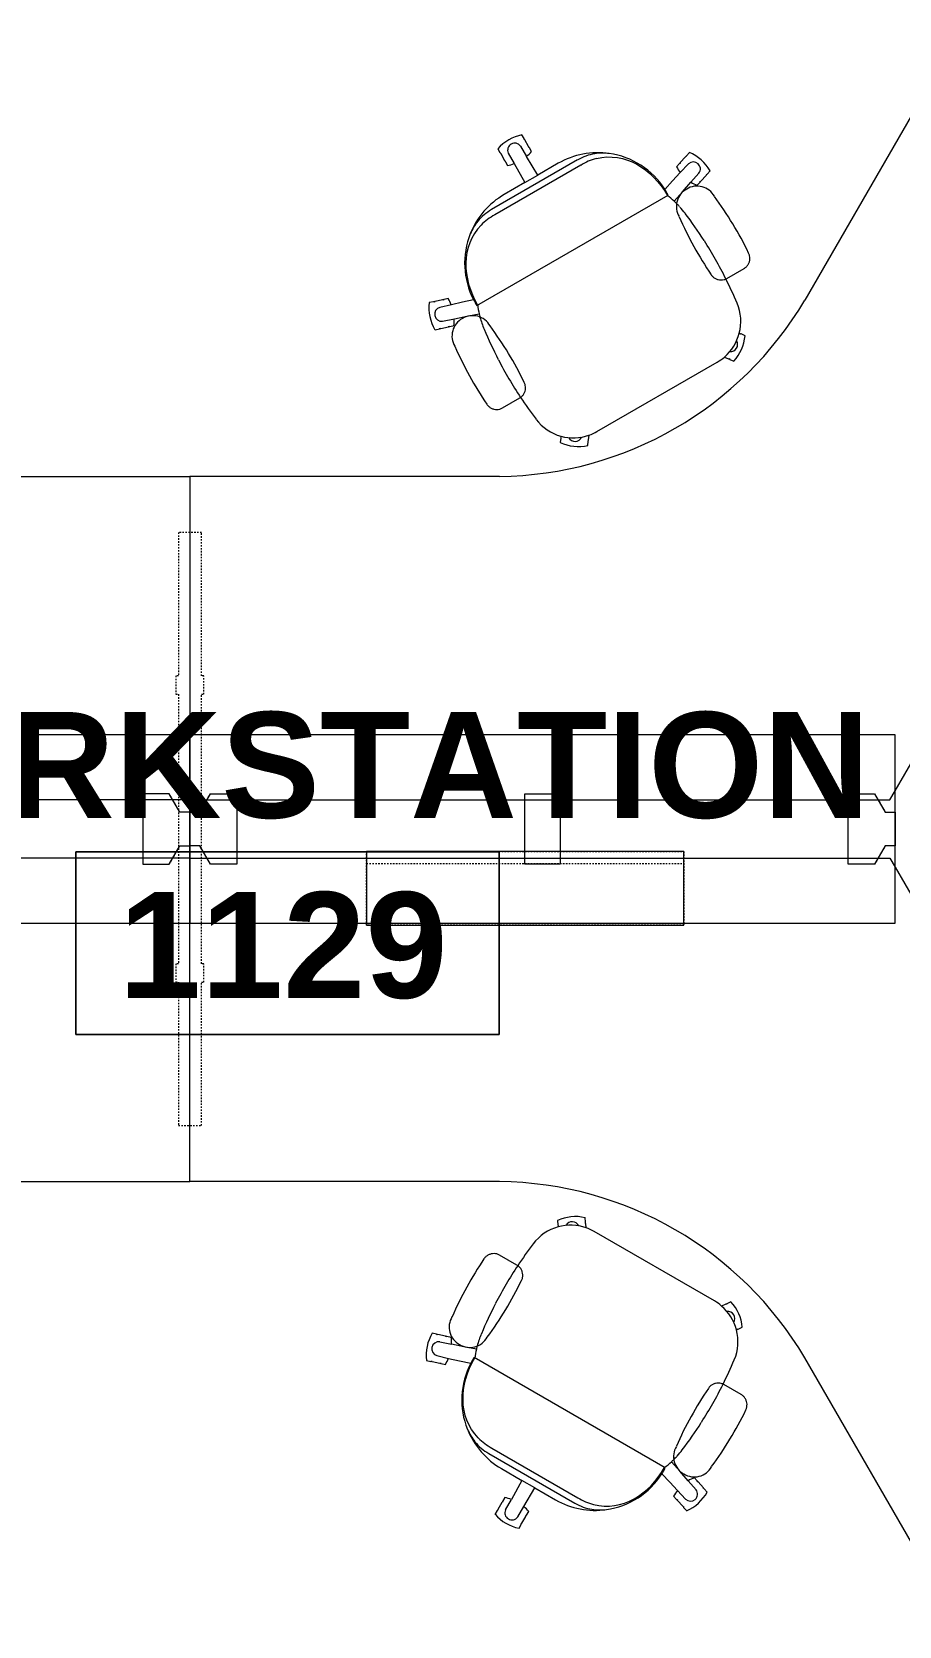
# Model space of a CAD drawing. Header units: inches. Extents: x 6664 to 8129, y 209 to 1287.
# Drawn here: x 7160.4 to 7234.2, y 912.6 to 1048.3 of the extents above; entities that cross this region are included whole.
import ezdxf

# ---------------------------------------------------------------- set-up
doc = ezdxf.new("R2010")
doc.units = ezdxf.units.IN
doc.header["$MEASUREMENT"] = 0
doc.linetypes.add('Dash', pattern=[0.25, 0.125, -0.125])
for name, color, linetype, lineweight in [('A-AREA-IDEN', 2, 'Continuous', 9), ('I-FURN', 30, 'Continuous', 9), ('I-FURN-HDLN', 30, 'Dash', 9)]:
    doc.layers.add(name, color=color, linetype=linetype, lineweight=lineweight)
doc.styles.add('Swis721 Lt BT_B', font='', dxfattribs={"height": 9})
doc.styles.get('Swis721 Lt BT_B').set_extended_font_data('Swis721 Lt BT', bold=True)

# ---------------------------------------------------------------- blocks, each defined once
blk = doc.blocks.new('Seating-Work_Chair-Teknion-NPRT-R2011 - No Headrest_  Fixed T-Arms-V46-11th FLOOR POWER _ SIGNAL')
at = {"layer": 'I-FURN'}
for p, q in [((-1.18, 13.82), (-1.18, 13.45)), ((1.18, 13.45), (1.18, 13.82)), ((-1.18, 13.33), (-1.18, 12.66)), ((-1.18, 12.54), (-1.18, 12.17)), ((-0.6, 13.04), (-0.61, 12.02)), ((0.6, 13.04), (0.61, 12.02)), ((1.18, 12.66), (1.18, 13.33)), ((1.18, 12.17), (1.18, 12.54)), ((-0.61, 12.02), (-0.63, 10.17)), ((0.64, 10.17), (0.61, 12.02)), ((4.23, 9.61), (-4.23, 9.61)), ((-0.63, 10.17), (-2.65, 10.17)), ((-0.63, 10.17), (0.64, 10.17)), ((2.65, 10.17), (0.64, 10.17)), ((4.23, 9.07), (-4.23, 9.07)), ((-12.42, 5.28), (-12.78, 5.39)), ((-11.67, 5.03), (-12.31, 5.24)), ((-11.24, 4.3), (-12.21, 4.6)), ((-11.2, 4.88), (-11.56, 5)), ((11.56, 5), (11.2, 4.88)), ((12.22, 4.6), (11.24, 4.3)), ((12.31, 5.24), (11.67, 5.03)), ((12.78, 5.39), (12.42, 5.28)), ((-13.51, 3.15), (-13.15, 3.03)), ((-13.04, 2.99), (-12.4, 2.79)), ((-12.59, 3.46), (-11.62, 3.13)), ((-12.29, 2.75), (-11.93, 2.64)), ((-9.39, 3.16), (9.39, 3.16)), ((12.59, 3.46), (11.62, 3.13)), ((11.93, 2.64), (12.29, 2.75)), ((12.4, 2.79), (13.04, 2.99)), ((13.15, 3.03), (13.51, 3.15)), ((-11.87, -5.48), (-11.02, -5.48)), ((-11.02, -5.48), (-10.17, -5.48)), ((10.17, -5.48), (11.02, -5.48)), ((11.02, -5.48), (11.87, -5.48)), ((-8.86, -10.18), (-9.08, -10.49)), ((-8.76, -10.04), (-8.79, -10.09)), ((8.79, -10.09), (8.76, -10.04)), ((9.08, -10.49), (8.86, -10.18)), ((-7.17, -11.87), (-6.95, -11.57)), ((-6.88, -11.48), (-6.65, -11.17)), ((-5.91, -11.24), (5.91, -11.24)), ((6.65, -11.17), (6.88, -11.48)), ((6.95, -11.57), (7.17, -11.87))]:
    blk.add_line(p, q, dxfattribs=at)
at = {"layer": 'I-FURN', "flags": 128}
for points in [[(-9.39, 3.72), (-10.32, 4.01), (-11.24, 4.3)], [(11.24, 4.3), (10.32, 4.01), (9.39, 3.72)], [(-11.62, 3.13), (-10.6, 2.79), (-9.58, 2.44)], [(9.58, 2.44), (10.6, 2.79), (11.62, 3.13)]]:
    blk.add_lwpolyline(points, dxfattribs=at)
at = {"layer": 'I-FURN'}
for centre, radius, start, end in [((0, 10.37), 3.64, 71.0766, 108.9234), ((0, 12.99), 0.6, 4.6052, 175.3948), ((-1.12, 13.45), 0.062, 180, 255.4949), ((-1.12, 13.33), 0.062, 104.5051, 180), ((-1.12, 12.66), 0.062, 180, 255.4949), ((-1.12, 12.54), 0.062, 104.5051, 180), ((1.12, 13.45), 0.062, 284.5051, 0), ((1.12, 13.33), 0.062, 0, 75.4949), ((1.12, 12.66), 0.062, 284.5051, 0), ((1.12, 12.54), 0.062, 360, 75.4949), ((0, 15.62), 3.65, 251.125, 260.3423), ((0, 15.62), 3.65, 279.6577, 288.875), ((-2.65, 3.42), 6.75, 90, 128.2502), ((-4.23, 5.34), 4.26, 90, 110.8332), ((2.65, 3.42), 6.75, 51.7498, 90), ((4.23, 5.34), 4.26, 69.1668, 90), ((-2.64, 3.42), 6.76, 128.2502, 177.4222), ((-4.23, 5.34), 4.26, 110.8332, 127.5604), ((-4.46, 4.82), 4.25, 86.8142, 106.3928), ((4.46, 4.82), 4.25, 73.6072, 93.1858), ((4.23, 5.34), 4.26, 52.4396, 69.1668), ((2.64, 3.42), 6.76, 2.5778, 51.7498), ((-9.87, 3.21), 3.64, 143.0766, 180.9234), ((-12.36, 4.01), 0.6, 75.7003, 247.3948), ((-12.44, 5.22), 0.062, 356.5051, 72), ((-12.33, 5.18), 0.062, 72, 147.4949), ((-11.69, 4.98), 0.062, 356.5051, 72), ((-11.58, 4.94), 0.062, 72, 147.4949), ((-14.86, 4.83), 3.65, 351.6577, 0.875), ((14.86, 4.83), 3.65, 179.125, 188.3423), ((11.58, 4.94), 0.062, 32.5051, 108), ((11.69, 4.98), 0.062, 108, 183.4949), ((12.36, 4.01), 0.6, 292.6052, 103.3948), ((12.33, 5.18), 0.062, 32.5051, 108), ((12.44, 5.22), 0.062, 108, 183.4949), ((9.87, 3.21), 3.64, 359.0766, 36.9234), ((-13.13, 3.09), 0.062, 252, 327.4949), ((-13.02, 3.05), 0.062, 176.5051, 252), ((-11.07, 1.13), 1.68, 88.2371, 181.0514), ((-12.38, 2.85), 0.062, 252, 327.4949), ((-12.27, 2.81), 0.062, 176.5051, 252), ((-14.86, 4.83), 3.65, 323.125, 332.3423), ((-10.97, 1.13), 1.68, 358.9487, 91.7629), ((-5.24, 1.24), 4.5, 154.7303, 164.55), ((-3.3, 3.44), 6.1, 177.3817, 182.6183), ((10.97, 1.13), 1.68, 88.2371, 181.0513), ((5.25, 1.25), 4.49, 15.4405, 25.2792), ((2.64, 3.42), 6.76, 357.851, 2.702), ((11.07, 1.13), 1.68, 358.9486, 91.7629), ((14.86, 4.83), 3.65, 207.6577, 216.875), ((12.27, 2.81), 0.062, 288, 3.4949), ((12.38, 2.85), 0.062, 212.5051, 288), ((13.02, 3.05), 0.062, 288, 3.4949), ((13.13, 3.09), 0.062, 212.5051, 288), ((-1.73, 0.04), 8.21, 165.0008, 172.6326), ((-1.73, 0.04), 8.21, 163.0114, 164.6908), ((1.73, 0.04), 8.21, 14.9992, 16.9886), ((1.73, 0.04), 8.21, 12.5091, 14.6442), ((1.73, 0.04), 8.21, 7.3674, 12.178), ((24.25, -3.32), 34.4, 172.6337, 177.3404), ((-24.25, -3.32), 34.4, 2.6596, 7.3663), ((24.63, -3.33), 34.78, 177.4079, 183.5219), ((-24.63, -3.33), 34.78, 356.4781, 2.5921), ((24.63, -3.33), 34.78, 183.5219, 187.2835), ((-24.63, -3.33), 34.78, 352.7165, 356.4781), ((-5.91, -7.24), 4, 187.2835, 224.5938), ((5.91, -7.24), 4, 315.4062, 352.7165), ((-6.1, -8.39), 3.64, 215.0766, 252.9234), ((-8.81, -10.22), 0.062, 68.5051, 144), ((-8.74, -10.12), 0.062, 144, 219.4949), ((-5.91, -7.24), 4, 224.5938, 259.2841), ((-7.64, -10.51), 0.6, 177.9823, 306.3956), ((5.91, -7.24), 4, 280.7159, 315.4062), ((6.1, -8.39), 3.64, 287.0766, 324.9234), ((7.64, -10.51), 0.6, 233.6044, 2.0177), ((8.74, -10.12), 0.062, 320.5051, 36), ((8.81, -10.22), 0.062, 36, 111.4949), ((-6.93, -11.44), 0.062, 248.5051, 324), ((-7, -11.54), 0.062, 324, 39.4949), ((-5.91, -7.24), 4, 259.2841, 270), ((5.91, -7.24), 4, 270, 280.7159), ((6.93, -11.44), 0.062, 216, 291.4949), ((7, -11.54), 0.062, 140.5051, 216)]:
    blk.add_arc(centre, radius, start, end, dxfattribs=at)
for points in [[(-5.66, 8.9), (-8.07, 8.21), (-9.33, 5.79), (-9.33, 3.16)], [(5.66, 8.9), (8.07, 8.21), (9.33, 5.79), (9.33, 3.16)], [(-12.75, 1.09), (-12.85, 0.16), (-12.97, -1.72), (-12.93, -3.6), (-12.86, -4.54)], [(-9.18, -4.54), (-9.11, -3.6), (-9.06, -1.72), (-9.18, 0.16), (-9.29, 1.09)], [(9.29, 1.09), (9.18, 0.16), (9.06, -1.72), (9.11, -3.6), (9.18, -4.54)], [(12.86, -4.54), (12.93, -3.6), (12.97, -1.72), (12.85, 0.16), (12.75, 1.09)], [(-12.86, -4.54), (-12.85, -4.63), (-12.82, -4.79), (-12.71, -5.02), (-12.55, -5.21), (-12.35, -5.36), (-12.12, -5.46), (-11.95, -5.48), (-11.87, -5.48)], [(-10.17, -5.48), (-10.08, -5.48), (-9.92, -5.46), (-9.68, -5.36), (-9.48, -5.21), (-9.32, -5.02), (-9.21, -4.79), (-9.18, -4.63), (-9.18, -4.54)], [(9.18, -4.54), (9.18, -4.63), (9.21, -4.79), (9.32, -5.02), (9.48, -5.21), (9.68, -5.36), (9.92, -5.46), (10.08, -5.48), (10.17, -5.48)], [(11.87, -5.48), (11.95, -5.48), (12.12, -5.46), (12.35, -5.36), (12.55, -5.21), (12.71, -5.02), (12.82, -4.79), (12.85, -4.63), (12.86, -4.54)]]:
    blk.add_open_spline(points, degree=3, dxfattribs=at)
blk = doc.blocks.new('Seating-Work_Chair-Teknion-NPRT-R2011 - No Headrest_  Fixed T-Arms-V48-11th FLOOR POWER _ SIGNAL')
at = {"layer": 'I-FURN'}
for p, q in [((-1.18, 13.82), (-1.18, 13.45)), ((1.18, 13.45), (1.18, 13.82)), ((-1.18, 13.33), (-1.18, 12.66)), ((-1.18, 12.54), (-1.18, 12.17)), ((-0.6, 13.04), (-0.61, 12.02)), ((0.6, 13.04), (0.61, 12.02)), ((1.18, 12.66), (1.18, 13.33)), ((1.18, 12.17), (1.18, 12.54)), ((-0.61, 12.02), (-0.63, 10.17)), ((0.64, 10.17), (0.61, 12.02)), ((4.23, 9.61), (-4.23, 9.61)), ((-0.63, 10.17), (-2.65, 10.17)), ((-0.63, 10.17), (0.64, 10.17)), ((2.65, 10.17), (0.64, 10.17)), ((4.23, 9.07), (-4.23, 9.07)), ((-12.42, 5.28), (-12.78, 5.39)), ((-11.67, 5.03), (-12.31, 5.24)), ((-11.24, 4.3), (-12.21, 4.6)), ((-11.2, 4.88), (-11.56, 5)), ((11.56, 5), (11.2, 4.88)), ((12.22, 4.6), (11.24, 4.3)), ((12.31, 5.24), (11.67, 5.03)), ((12.78, 5.39), (12.42, 5.28)), ((-13.51, 3.15), (-13.15, 3.03)), ((-13.04, 2.99), (-12.4, 2.79)), ((-12.59, 3.46), (-11.62, 3.13)), ((-12.29, 2.75), (-11.93, 2.64)), ((-9.39, 3.16), (9.39, 3.16)), ((12.59, 3.46), (11.62, 3.13)), ((11.93, 2.64), (12.29, 2.75)), ((12.4, 2.79), (13.04, 2.99)), ((13.15, 3.03), (13.51, 3.15)), ((-11.87, -5.48), (-11.02, -5.48)), ((-11.02, -5.48), (-10.17, -5.48)), ((10.17, -5.48), (11.02, -5.48)), ((11.02, -5.48), (11.87, -5.48)), ((-8.86, -10.18), (-9.08, -10.49)), ((-8.76, -10.04), (-8.79, -10.09)), ((8.79, -10.09), (8.76, -10.04)), ((9.08, -10.49), (8.86, -10.18)), ((-7.17, -11.87), (-6.95, -11.57)), ((-6.88, -11.48), (-6.65, -11.17)), ((-5.91, -11.24), (5.91, -11.24)), ((6.65, -11.17), (6.88, -11.48)), ((6.95, -11.57), (7.17, -11.87))]:
    blk.add_line(p, q, dxfattribs=at)
at = {"layer": 'I-FURN', "flags": 128}
for points in [[(-9.39, 3.72), (-10.32, 4.01), (-11.24, 4.3)], [(11.24, 4.3), (10.32, 4.01), (9.39, 3.72)], [(-11.62, 3.13), (-10.6, 2.79), (-9.58, 2.44)], [(9.58, 2.44), (10.6, 2.79), (11.62, 3.13)]]:
    blk.add_lwpolyline(points, dxfattribs=at)
at = {"layer": 'I-FURN'}
for centre, radius, start, end in [((0, 10.37), 3.64, 71.0766, 108.9234), ((0, 12.99), 0.6, 4.6052, 175.3948), ((-1.12, 13.45), 0.062, 180, 255.4949), ((-1.12, 13.33), 0.062, 104.5051, 180), ((-1.12, 12.66), 0.062, 180, 255.4949), ((-1.12, 12.54), 0.062, 104.5051, 180), ((1.12, 13.45), 0.062, 284.5051, 0), ((1.12, 13.33), 0.062, 0, 75.4949), ((1.12, 12.66), 0.062, 284.5051, 0), ((1.12, 12.54), 0.062, 360, 75.4949), ((0, 15.62), 3.65, 251.125, 260.3423), ((0, 15.62), 3.65, 279.6577, 288.875), ((-2.65, 3.42), 6.75, 90, 128.2502), ((-4.23, 5.34), 4.26, 90, 110.8332), ((2.65, 3.42), 6.75, 51.7498, 90), ((4.23, 5.34), 4.26, 69.1668, 90), ((-2.64, 3.42), 6.76, 128.2502, 177.4222), ((-4.23, 5.34), 4.26, 110.8332, 127.5604), ((-4.46, 4.82), 4.25, 86.8142, 106.3928), ((4.46, 4.82), 4.25, 73.6072, 93.1858), ((4.23, 5.34), 4.26, 52.4396, 69.1668), ((2.64, 3.42), 6.76, 2.5778, 51.7498), ((-9.87, 3.21), 3.64, 143.0766, 180.9234), ((-12.36, 4.01), 0.6, 75.7003, 247.3948), ((-12.44, 5.22), 0.062, 356.5051, 72), ((-12.33, 5.18), 0.062, 72, 147.4949), ((-11.69, 4.98), 0.062, 356.5051, 72), ((-11.58, 4.94), 0.062, 72, 147.4949), ((-14.86, 4.83), 3.65, 351.6577, 0.875), ((14.86, 4.83), 3.65, 179.125, 188.3423), ((11.58, 4.94), 0.062, 32.5051, 108), ((11.69, 4.98), 0.062, 108, 183.4949), ((12.36, 4.01), 0.6, 292.6052, 103.3948), ((12.33, 5.18), 0.062, 32.5051, 108), ((12.44, 5.22), 0.062, 108, 183.4949), ((9.87, 3.21), 3.64, 359.0766, 36.9234), ((-13.13, 3.09), 0.062, 252, 327.4949), ((-13.02, 3.05), 0.062, 176.5051, 252), ((-11.07, 1.13), 1.68, 88.2371, 181.0514), ((-12.38, 2.85), 0.062, 252, 327.4949), ((-12.27, 2.81), 0.062, 176.5051, 252), ((-14.86, 4.83), 3.65, 323.125, 332.3423), ((-10.97, 1.13), 1.68, 358.9487, 91.7629), ((-5.24, 1.24), 4.5, 154.7303, 164.55), ((-3.3, 3.44), 6.1, 177.3817, 182.6183), ((10.97, 1.13), 1.68, 88.2371, 181.0513), ((5.25, 1.25), 4.49, 15.4405, 25.2792), ((2.64, 3.42), 6.76, 357.851, 2.702), ((11.07, 1.13), 1.68, 358.9486, 91.7629), ((14.86, 4.83), 3.65, 207.6577, 216.875), ((12.27, 2.81), 0.062, 288, 3.4949), ((12.38, 2.85), 0.062, 212.5051, 288), ((13.02, 3.05), 0.062, 288, 3.4949), ((13.13, 3.09), 0.062, 212.5051, 288), ((-1.73, 0.04), 8.21, 167.822, 172.6326), ((-1.73, 0.04), 8.21, 165.0008, 167.4909), ((-1.73, 0.04), 8.21, 163.0114, 165.0008), ((1.73, 0.04), 8.21, 14.9992, 16.9886), ((1.73, 0.04), 8.21, 7.3674, 14.9992), ((24.25, -3.32), 34.4, 172.6337, 177.3404), ((-24.25, -3.32), 34.4, 2.6596, 7.3663), ((24.63, -3.33), 34.78, 177.4079, 183.5219), ((-24.63, -3.33), 34.78, 356.4781, 2.5921), ((24.63, -3.33), 34.78, 183.5219, 187.2835), ((-24.63, -3.33), 34.78, 352.7165, 356.4781), ((-5.91, -7.24), 4, 187.2835, 224.5938), ((5.91, -7.24), 4, 315.4062, 352.7165), ((-6.1, -8.39), 3.64, 215.0766, 252.9234), ((-8.81, -10.22), 0.062, 68.5051, 144), ((-8.74, -10.12), 0.062, 144, 219.4949), ((-5.91, -7.24), 4, 224.5938, 259.2841), ((-7.64, -10.51), 0.6, 177.9823, 306.3956), ((5.91, -7.24), 4, 280.7159, 315.4062), ((6.1, -8.39), 3.64, 287.0766, 324.9234), ((7.64, -10.51), 0.6, 233.6044, 2.0177), ((8.74, -10.12), 0.062, 320.5051, 36), ((8.81, -10.22), 0.062, 36, 111.4949), ((-6.93, -11.44), 0.062, 248.5051, 324), ((-7, -11.54), 0.062, 324, 39.4949), ((-5.91, -7.24), 4, 259.2841, 270), ((5.91, -7.24), 4, 270, 280.7159), ((6.93, -11.44), 0.062, 216, 291.4949), ((7, -11.54), 0.062, 140.5051, 216)]:
    blk.add_arc(centre, radius, start, end, dxfattribs=at)
for points in [[(-5.66, 8.9), (-8.07, 8.21), (-9.33, 5.79), (-9.33, 3.16)], [(5.66, 8.9), (8.07, 8.21), (9.33, 5.79), (9.33, 3.16)], [(-12.75, 1.09), (-12.85, 0.16), (-12.97, -1.72), (-12.93, -3.6), (-12.86, -4.54)], [(-9.18, -4.54), (-9.11, -3.6), (-9.06, -1.72), (-9.18, 0.16), (-9.29, 1.09)], [(9.29, 1.09), (9.18, 0.16), (9.06, -1.72), (9.11, -3.6), (9.18, -4.54)], [(12.86, -4.54), (12.93, -3.6), (12.97, -1.72), (12.85, 0.16), (12.75, 1.09)], [(-12.86, -4.54), (-12.85, -4.63), (-12.82, -4.79), (-12.71, -5.02), (-12.55, -5.21), (-12.35, -5.36), (-12.12, -5.46), (-11.95, -5.48), (-11.87, -5.48)], [(-10.17, -5.48), (-10.08, -5.48), (-9.92, -5.46), (-9.68, -5.36), (-9.48, -5.21), (-9.32, -5.02), (-9.21, -4.79), (-9.18, -4.63), (-9.18, -4.54)], [(9.18, -4.54), (9.18, -4.63), (9.21, -4.79), (9.32, -5.02), (9.48, -5.21), (9.68, -5.36), (9.92, -5.46), (10.08, -5.48), (10.17, -5.48)], [(11.87, -5.48), (11.95, -5.48), (12.12, -5.46), (12.35, -5.36), (12.55, -5.21), (12.71, -5.02), (12.82, -4.79), (12.85, -4.63), (12.86, -4.54)]]:
    blk.add_open_spline(points, degree=3, dxfattribs=at)
blk = doc.blocks.new('Hardware-Table_Frame-Teknion-WWSMD-R2011 - 60_-7638891-11th FLOOR POWER _ SIGNAL')
at = {"layer": 'I-FURN-HDLN'}
for p, q in [((1, 25.23), (-0.97, 25.23)), ((-0.97, 25.23), (-0.97, 13.03)), ((1, 13.03), (1, 25.23)), ((-0.97, 13.03), (-1.18, 13.03)), ((-1.18, 13.03), (-1.18, 11.46)), ((1.18, 13.03), (1, 13.03)), ((1.18, 11.46), (1.18, 13.03)), ((-1.18, 11.46), (-0.97, 11.46)), ((-0.97, 11.46), (-0.97, 8)), ((1, 8), (1, 11.46)), ((1, 11.46), (1.18, 11.46)), ((-0.97, 8), (-0.97, 1.65)), ((1, 1.71), (1, 8)), ((-0.97, 1.65), (-0.97, -1.65)), ((1, -1.71), (1, 1.71)), ((-0.97, -1.65), (-0.97, -8)), ((1, -8), (1, -1.71)), ((-0.97, -8), (-0.97, -11.46)), ((1, -11.46), (1, -8)), ((-0.97, -11.46), (-1.18, -11.46)), ((-1.18, -11.46), (-1.18, -13.03)), ((1.18, -11.46), (1, -11.46)), ((1.18, -13.03), (1.18, -11.46)), ((-1.18, -13.03), (-0.97, -13.03)), ((-0.97, -13.03), (-0.97, -25.23)), ((1, -25.23), (1, -13.03)), ((1, -13.03), (1.18, -13.03)), ((-0.97, -25.23), (1, -25.23))]:
    blk.add_line(p, q, dxfattribs=at)
blk = doc.blocks.new('Hardware-Wire_Management-Teknion-WWEPTDY60-R2011 - 60_-V49-11th FLOOR POWER _ SIGNAL')
at = {"layer": 'I-FURN'}
for p, q in [((-0.03, 3.12), (-13.5, 3.12)), ((-13.5, 3.12), (-13.5, 2.57)), ((2.96, 3.12), (-0.03, 3.12)), ((13.5, 3.12), (2.96, 3.12)), ((13.5, 2.57), (13.5, 3.12)), ((-13.5, 2.57), (-13.5, -2.95)), ((13.5, -2.95), (13.5, 2.57)), ((-13.5, -2.95), (-13.5, -3.13)), ((-13.5, -3.13), (13.5, -3.13)), ((13.5, -3.13), (13.5, -2.95))]:
    blk.add_line(p, q, dxfattribs=at)
at = {"layer": 'I-FURN-HDLN'}
for p, q in [((-13.5, -2.95), (-13.5, 3.12)), ((-13.5, 3.12), (-0.03, 3.12)), ((-0.03, 3.12), (2.96, 3.12)), ((2.96, 3.12), (13.5, 3.12)), ((13.5, 3.12), (13.5, -2.95)), ((-13.5, 2.1), (-0.03, 2.1)), ((-0.03, 2.1), (2.93, 2.1)), ((2.96, 2.1), (13.5, 2.1)), ((-13.5, -3.13), (-13.5, -2.95)), ((13.5, -3.13), (-13.5, -3.13)), ((13.5, -2.95), (13.5, -3.13))]:
    blk.add_line(p, q, dxfattribs=at)
blk = doc.blocks.new('Hardware-Stanchions-Teknion-WWGT0760-R2011 - 7_ x 60_-7617702-11th FLOOR POWER _ SIGNAL')
at = {"layer": 'I-FURN'}
for p, q in [((-28.25, 3), (-29.15, 1.44)), ((-26, 3), (-28.25, 3)), ((-26, -3), (-26, 3)), ((1.5, 3), (-1.5, 3)), ((-1.5, 3), (-1.5, -3)), ((1.5, -3), (1.5, 3)), ((28.25, 3), (26, 3)), ((26, 3), (26, -3)), ((29.15, 1.44), (28.25, 3)), ((-29.15, 1.44), (-30, 1.44)), ((-30, 1.44), (-30, -1.44)), ((30, 1.44), (29.15, 1.44)), ((30, -1.44), (30, 1.44)), ((-30, -1.44), (-29.15, -1.44)), ((-29.15, -1.44), (-28.25, -3)), ((28.25, -3), (29.15, -1.44)), ((29.15, -1.44), (30, -1.44)), ((-28.25, -3), (-26, -3)), ((-1.5, -3), (1.5, -3)), ((26, -3), (28.25, -3))]:
    blk.add_line(p, q, dxfattribs=at)
at = {"layer": 'I-FURN-HDLN'}
for p, q in [((-28.25, 3), (-29.15, 1.44)), ((-26, 3), (-28.25, 3)), ((-26, -3), (-26, 3)), ((26, 3), (26, -3)), ((28.25, 3), (26, 3)), ((29.15, 1.44), (28.25, 3)), ((-29.15, 1.44), (-30, 1.44)), ((-30, 1.44), (-30, -1.44)), ((30, 1.44), (29.15, 1.44)), ((30, -1.44), (30, 1.44)), ((-30, -1.44), (-29.15, -1.44)), ((-29.15, -1.44), (-28.25, -3)), ((28.25, -3), (29.15, -1.44)), ((29.15, -1.44), (30, -1.44)), ((-28.25, -3), (-26, -3)), ((26, -3), (28.25, -3))]:
    blk.add_line(p, q, dxfattribs=at)
blk = doc.blocks.new('Cabinet-Overhead-Teknion-WWGCMDL1560LW-R2011 - 15_ x 60__ Left Handed_ Whiteboard-7639287-11th FLOOR POWER _ SIGNAL')
at = {"layer": 'I-FURN'}
for p, q in [((30, 8), (-30, 8)), ((-30, 8), (-30, -8)), ((30, -8), (30, 8)), ((-30, -8), (30, -8))]:
    blk.add_line(p, q, dxfattribs=at)
blk = doc.blocks.new('Cabinet-Overhead-Teknion-WWGCMDL1560RW-R2011 - 15_ x 60__ Right Handed_ Whiteboard-7617703-11th FLOOR POWER _ SIGNAL')
at = {"layer": 'I-FURN'}
for p, q in [((30, 8), (-30, 8)), ((-30, 8), (-30, -8)), ((30, -8), (30, 8)), ((-30, -8), (30, -8))]:
    blk.add_line(p, q, dxfattribs=at)
blk = doc.blocks.new('Hardware-Stanchions-Teknion-WWGT0760-R2011 - 7_ x 60_-7639289-11th FLOOR POWER _ SIGNAL')
at = {"layer": 'I-FURN'}
for p, q in [((-29.15, 1.44), (-28.25, 3)), ((-28.25, 3), (-26, 3)), ((-26, 3), (-26, -3)), ((-1.5, 3), (1.5, 3)), ((-1.5, -3), (-1.5, 3)), ((1.5, 3), (1.5, -3)), ((26, -3), (26, 3)), ((26, 3), (28.25, 3)), ((28.25, 3), (29.15, 1.44)), ((-30, 1.44), (-29.15, 1.44)), ((-30, -1.44), (-30, 1.44)), ((29.15, 1.44), (30, 1.44)), ((30, 1.44), (30, -1.44)), ((-29.15, -1.44), (-30, -1.44)), ((-28.25, -3), (-29.15, -1.44)), ((29.15, -1.44), (28.25, -3)), ((30, -1.44), (29.15, -1.44)), ((-26, -3), (-28.25, -3)), ((1.5, -3), (-1.5, -3)), ((28.25, -3), (26, -3))]:
    blk.add_line(p, q, dxfattribs=at)
at = {"layer": 'I-FURN-HDLN'}
for p, q in [((-29.15, 1.44), (-28.25, 3)), ((-28.25, 3), (-26, 3)), ((-26, 3), (-26, -3)), ((26, 3), (28.25, 3)), ((26, -3), (26, 3)), ((28.25, 3), (29.15, 1.44)), ((-30, 1.44), (-29.15, 1.44)), ((-30, -1.44), (-30, 1.44)), ((29.15, 1.44), (30, 1.44)), ((30, 1.44), (30, -1.44)), ((-29.15, -1.44), (-30, -1.44)), ((-28.25, -3), (-29.15, -1.44)), ((29.15, -1.44), (28.25, -3)), ((30, -1.44), (29.15, -1.44)), ((-26, -3), (-28.25, -3)), ((28.25, -3), (26, -3))]:
    blk.add_line(p, q, dxfattribs=at)
blk = doc.blocks.new('Desk-Worksurface-Teknion-WWWTW3060-R2011 - 30_ x 60_-7639291-11th FLOOR POWER _ SIGNAL')
at = {"layer": 'I-FURN'}
for p, q in [((-59.56, 8.24), (-59.56, 13.76)), ((-59.55, 13.76), (-58.59, 13.76)), ((-58.59, 13.76), (-58.11, 13.76)), ((-58.11, 13.76), (-55.55, 13.76)), ((-55.55, 13.76), (-31.05, 13.76)), ((-31.05, 13.76), (-28.06, 13.76)), ((-28.06, 13.76), (-3.55, 13.76)), ((-3.55, 13.76), (-1, 13.76)), ((-1, 13.76), (0, 13.76)), ((0, 13.76), (0.45, 12.99)), ((0.45, 12.99), (29.78, -37.81)), ((-59.56, -8.99), (-59.56, 8.24)), ((-59.56, -13.76), (-59.56, -8.99)), ((-33.21, -13.76), (-59.56, -13.76)), ((5.94, -51.58), (-7.23, -28.76)), ((29.78, -37.81), (5.94, -51.58))]:
    blk.add_line(p, q, dxfattribs=at)
blk.add_arc((-33.53, -44.31), 30.55, 30.5945, 89.4047, dxfattribs=at)
blk = doc.blocks.new('Desk-Worksurface-Teknion-WWWTW3060-R2011 - 30_ x 60_-7617699-11th FLOOR POWER _ SIGNAL')
at = {"layer": 'I-FURN'}
for p, q in [((5.94, 51.58), (-7.23, 28.76)), ((29.78, 37.81), (5.94, 51.58)), ((0.45, -12.99), (29.78, 37.81)), ((-33.21, 13.76), (-59.56, 13.76)), ((-59.56, 13.76), (-59.56, 8.99)), ((-59.56, 8.99), (-59.56, -8.24)), ((-59.56, -8.24), (-59.56, -13.76)), ((0, -13.76), (0.45, -12.99)), ((-59.55, -13.76), (-58.59, -13.76)), ((-58.59, -13.76), (-58.11, -13.76)), ((-58.11, -13.76), (-55.55, -13.76)), ((-55.55, -13.76), (-31.05, -13.76)), ((-31.05, -13.76), (-28.06, -13.76)), ((-28.06, -13.76), (-3.55, -13.76)), ((-3.55, -13.76), (-1, -13.76)), ((-1, -13.76), (0, -13.76))]:
    blk.add_line(p, q, dxfattribs=at)
blk.add_arc((-33.53, 44.31), 30.55, 270.5953, 329.4055, dxfattribs=at)
blk = doc.blocks.new('Desk-Worksurface-Teknion-WWWTW3060-R2011 - 30_ x 60_-V55-11th FLOOR POWER _ SIGNAL')
at = {"layer": 'I-FURN'}
for p, q in [((5.94, 51.58), (-7.23, 28.76)), ((29.78, 37.81), (5.94, 51.58)), ((0.45, -12.99), (29.78, 37.81)), ((-33.21, 13.76), (-59.56, 13.76)), ((-59.56, 13.76), (-59.56, 8.99)), ((-59.56, 8.99), (-59.56, -8.24)), ((-59.56, -8.24), (-59.56, -13.76)), ((0, -13.76), (0.45, -12.99)), ((-59.55, -13.76), (-58.55, -13.76)), ((-58.55, -13.76), (-58.11, -13.76)), ((-58.11, -13.76), (-55.55, -13.76)), ((-55.55, -13.76), (-31.05, -13.76)), ((-31.05, -13.76), (-28.06, -13.76)), ((-28.06, -13.76), (-3.55, -13.76)), ((-3.55, -13.76), (-1, -13.76)), ((-1, -13.76), (0, -13.76))]:
    blk.add_line(p, q, dxfattribs=at)
blk.add_arc((-33.53, 44.31), 30.55, 270.5953, 329.4055, dxfattribs=at)
blk = doc.blocks.new('Desk-Worksurface-Teknion-WWWTW3060-R2011 - 30_ x 60_-V56-11th FLOOR POWER _ SIGNAL')
at = {"layer": 'I-FURN'}
for p, q in [((-59.56, 8.24), (-59.56, 13.76)), ((-59.55, 13.76), (-58.55, 13.76)), ((-58.55, 13.76), (-58.11, 13.76)), ((-58.11, 13.76), (-55.55, 13.76)), ((-55.55, 13.76), (-31.05, 13.76)), ((-31.05, 13.76), (-28.06, 13.76)), ((-28.06, 13.76), (-3.55, 13.76)), ((-3.55, 13.76), (-1, 13.76)), ((-1, 13.76), (0, 13.76)), ((0, 13.76), (0.45, 12.99)), ((0.45, 12.99), (29.78, -37.81)), ((-59.56, -8.99), (-59.56, 8.24)), ((-59.56, -13.76), (-59.56, -8.99)), ((-33.21, -13.76), (-59.56, -13.76)), ((5.94, -51.58), (-7.23, -28.76)), ((29.78, -37.81), (5.94, -51.58))]:
    blk.add_line(p, q, dxfattribs=at)
blk.add_arc((-33.53, -44.31), 30.55, 30.5945, 89.4047, dxfattribs=at)
blk = doc.blocks.new('Room Tag - Room Name and Number-3379422-11th FLOOR POWER _ SIGNAL')
at = {"layer": 'A-AREA-IDEN'}
for p, q in [((-0.1881, -0.1636), (-0.1881, -0.0018)), ((-0.1881, -0.0018), (0.1869, -0.0018)), ((0.1869, -0.0018), (-0.1881, -0.0018)), ((-0.1881, -0.0018), (-0.1881, -0.1636)), ((0.1869, -0.0018), (0.1869, -0.1636)), ((0.1869, -0.1636), (0.1869, -0.0018)), ((0.1869, -0.1636), (-0.1881, -0.1636)), ((-0.1881, -0.1636), (0.1869, -0.1636))]:
    blk.add_line(p, q, dxfattribs=at)

msp = doc.modelspace()

# ---------------------------------------------------------------- block references
at = {"layer": 'A-AREA-IDEN', "xscale": 95.99999999999994, "yscale": 95.99999999999994, "zscale": 95.99999999999994}
msp.add_blockref('Room Tag - Room Name and Number-3379422-11th FLOOR POWER _ SIGNAL', (7182.25, 978.67), dxfattribs=at)
at = {"layer": 'I-FURN'}
for name, p, rotation in [('Desk-Worksurface-Teknion-WWWTW3060-R2011 - 30_ x 60_-7639291-11th FLOOR POWER _ SIGNAL', (7114.32, 996.68), 180.0000029575587), ('Desk-Worksurface-Teknion-WWWTW3060-R2011 - 30_ x 60_-V55-11th FLOOR POWER _ SIGNAL', (7233.43, 996.68), 359.9999970424413), ('Seating-Work_Chair-Teknion-NPRT-R2011 - No Headrest_  Fixed T-Arms-V46-11th FLOOR POWER _ SIGNAL', (7208.01, 1026.94), 30.00000000000007), ('Hardware-Stanchions-Teknion-WWGT0760-R2011 - 7_ x 60_-7639289-11th FLOOR POWER _ SIGNAL', (7203.88, 980.44), 180), ('Desk-Worksurface-Teknion-WWWTW3060-R2011 - 30_ x 60_-7617699-11th FLOOR POWER _ SIGNAL', (7114.32, 964.2), 179.9999970424413), ('Desk-Worksurface-Teknion-WWWTW3060-R2011 - 30_ x 60_-V56-11th FLOOR POWER _ SIGNAL', (7233.43, 964.2), 2.957558666942196e-06), ('Seating-Work_Chair-Teknion-NPRT-R2011 - No Headrest_  Fixed T-Arms-V48-11th FLOOR POWER _ SIGNAL', (7207.77, 933.51), 149.9999999999998)]:
    msp.add_blockref(name, p, dxfattribs=dict(at, rotation=rotation))
for name, p in [('Hardware-Table_Frame-Teknion-WWSMD-R2011 - 60_-7638891-11th FLOOR POWER _ SIGNAL', (7173.88, 980.44)), ('Cabinet-Overhead-Teknion-WWGCMDL1560LW-R2011 - 15_ x 60__ Left Handed_ Whiteboard-7639287-11th FLOOR POWER _ SIGNAL', (7143.88, 980.44)), ('Cabinet-Overhead-Teknion-WWGCMDL1560RW-R2011 - 15_ x 60__ Right Handed_ Whiteboard-7617703-11th FLOOR POWER _ SIGNAL', (7203.88, 980.44)), ('Hardware-Stanchions-Teknion-WWGT0760-R2011 - 7_ x 60_-7617702-11th FLOOR POWER _ SIGNAL', (7143.88, 980.44)), ('Hardware-Wire_Management-Teknion-WWEPTDY60-R2011 - 60_-V49-11th FLOOR POWER _ SIGNAL', (7202.41, 975.4))]:
    msp.add_blockref(name, p, dxfattribs=at)

# ---------------------------------------------------------------- texts
at = {"layer": 'A-AREA-IDEN', "char_height": 9, "attachment_point": 1, "style": 'Swis721 Lt BT_B'}
for s, insert, width in [('WORKSTATION', (7136.76, 990.39), 109.989), ('1129', (7167.84, 975.07), 33.936)]:
    msp.add_mtext(s, dxfattribs=dict(at, insert=insert, width=width))

doc.saveas('drawing.dxf')
